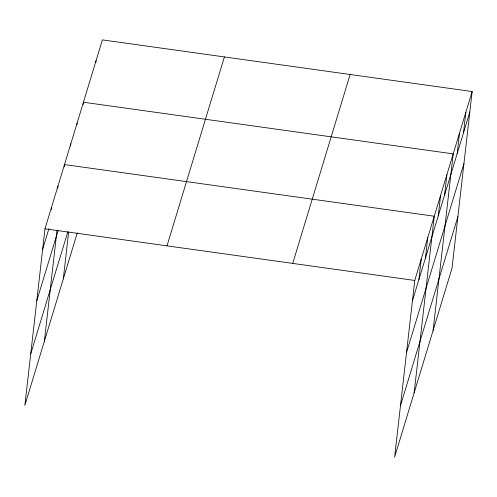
<?xml version="1.0" encoding="UTF-8"?>
<svg xmlns="http://www.w3.org/2000/svg" width="497" height="497" viewBox="0 0 497 497"><rect width="100%" height="100%" fill="white"/><g stroke="black" fill="none" stroke-linecap="round" stroke-linejoin="round"><path stroke-width="0.75" d="M472.15 91.535L414.746 280.451L394.618 457.11L452.022 268.187L472.15 91.535L102.382 39.89L44.979 228.813L24.85 405.465L77.296 232.876M51.222 209.672L51.483 207.398M57.733 188.264L57.987 185.99M44.37 341.234L56.993 230.422M64.237 166.849L64.498 164.575L434.26 216.22L414.138 392.878M70.549 146.068L70.81 143.795M76.954 124.53L77.122 123.014M63.312 278.892L68.661 231.962M83.179 104.507L83.44 102.233L453.208 153.877L433.08 330.53M95.896 62.187L96.07 60.671M418.921 279.494L421.251 259.043M425.426 258.08L427.755 237.628M438.248 215.891L440.578 195.439M444.56 195.11L446.89 174.658M457.19 153.548L459.52 133.097M463.502 132.767L465.838 112.316M42.649 249.264L48.93 228.589M36.772 300.809L58.099 230.639M30.721 353.92L67.834 231.801M166.998 245.853L224.408 56.931M292.721 263.41L350.124 74.488M412.417 300.902L469.82 111.987M406.54 352.454L463.949 163.532M400.489 405.558L457.899 216.642M44.979 228.813L414.746 280.451"/></g></svg>
